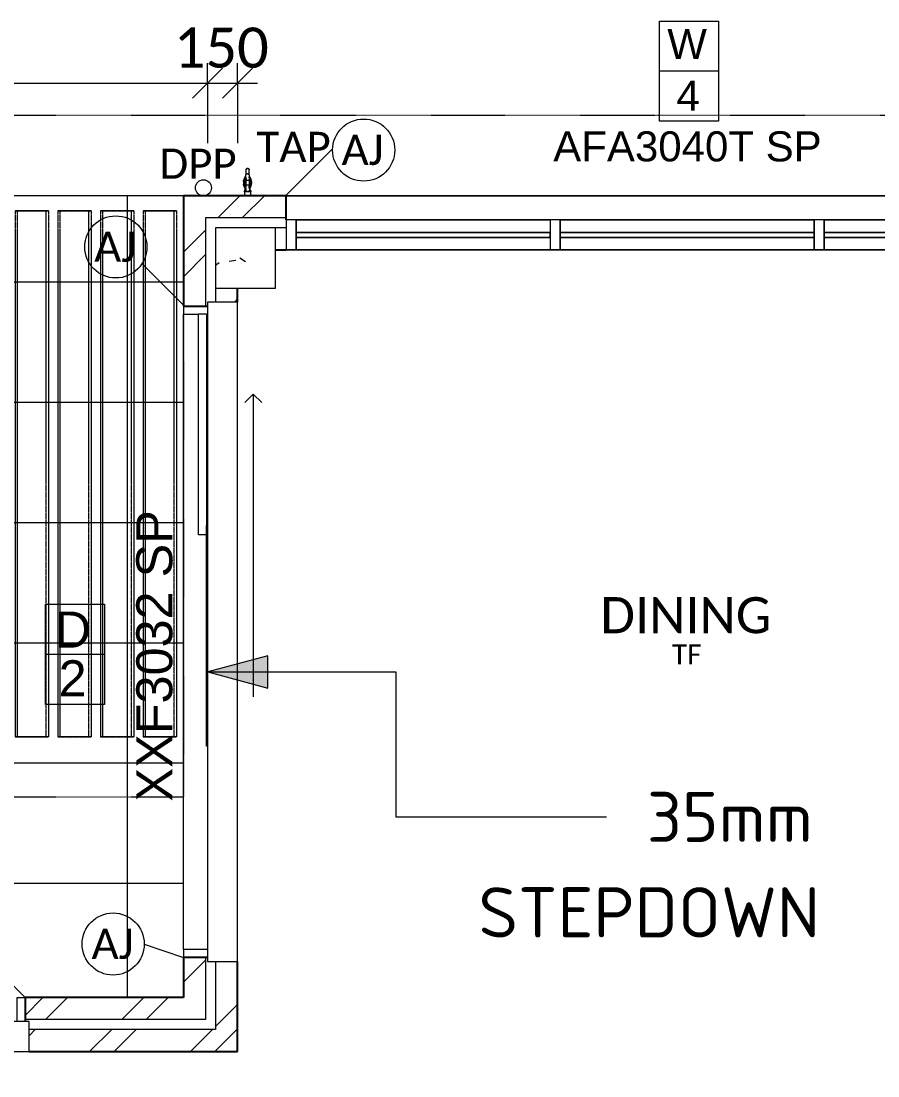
# Model space of a CAD drawing. Header units: millimetres. Extents: x 21880 to 46126, y 2095 to 35083.
# Drawn here: x 33745 to 38020, y 23908 to 29171 of the extents above; entities that cross this region are included whole.
import ezdxf

# ---------------------------------------------------------------- set-up
doc = ezdxf.new("R2010")
doc.units = ezdxf.units.MM
doc.linetypes.add('Dash 1_16_', pattern=[3.175, 1.5875, -1.5875])
doc.linetypes.add('Dash 2_5mm', pattern=[5, 2.5, -2.5])
for name, color, linetype, lineweight in [('A-ANNO-DIMS', 211, 'Continuous', 9), ('A-ANNO-DIMS-100', 211, 'Continuous', 9), ('A-ANNO-IDEN', 131, 'Continuous', 9), ('A-AREA-IDEN', 2, 'Continuous', 9), ('A-DETL', 90, 'Continuous', 9), ('A-DETL-GENF', 92, 'Continuous', 9), ('A-DETL-THIN', 151, 'Continuous', 9), ('A-DOOR', 31, 'Continuous', 9), ('A-DOOR-FRAM', 31, 'Continuous', 18), ('A-DOOR-IDEN', 31, 'Continuous', 9), ('A-FLOR', 192, 'Continuous', 9), ('A-FLOR-PATT', 8, 'Continuous', 9), ('A-GLAZ-IDEN', 152, 'Continuous', 9), ('A-SIGN', 13, 'Continuous', 9), ('A-WALL', 113, 'Continuous', 9), ('A-WALL-PATT', 111, 'Continuous', 25), ('G-ANNO-TEXT', 231, 'Continuous', 9), ('P-SANR-FIXT', 6, 'Continuous', 9)]:
    doc.layers.add(name, color=color, linetype=linetype, lineweight=lineweight)
doc.styles.add('Arial_1', font='arial.ttf', dxfattribs={"height": 150})
doc.styles.add('Arial_2', font='arial.ttf', dxfattribs={"height": 180})
doc.styles.add('Calibri Light', font='calibril.ttf', dxfattribs={"height": 100})
doc.styles.add('Calibri_1', font='calibri.ttf', dxfattribs={"height": 150})
doc.styles.add('Calibri_3', font='calibri.ttf', dxfattribs={"height": 180})
doc.styles.add('Calibri_5', font='calibri.ttf', dxfattribs={"height": 200})
doc.styles.add('ISOCPEUR_3', font='ISOCPEUR.ttf', dxfattribs={"height": 250})
doc.dimstyles.new('2_0mm_Calibrii_slab_plan', dxfattribs={"dimscale": 304.8, "dimtxt": 235.469685, "dimasz": 0.492126, "dimexe": 0.328084, "dimexo": 0.0625, "dimgap": 0, "dimtad": 1, "dimdec": 0, "dimzin": 0, "dimdsep": 46, "dimtxsty": 'Calibri_5', "dimblk1": 'OBLIQUE', "dimblk2": 'OBLIQUE', "dimsah": 1, "dimcen": 0.09, "dimdle": 0.328084, "dimazin": 0, "dimtfac": 1, "dimtdec": 4, "dimtix": 1, "dimtmove": 0, "dimatfit": 3, "dimfxl": 0.984252, "dimfxlon": 1, "dimtvp": 1, "dimtolj": 1, "dimtzin": 0, "dimarcsym": 2})
pattern_1 = [(45, (0, 0), (-251.4472, 251.4472), []), (45, (0, 381), (-251.4472, 251.4472), [])]

# ---------------------------------------------------------------- blocks, each defined once
blk = doc.blocks.new('Stacker Door - 3 Panel - FXX3047 SP-2545092-1_ LOWER GROUND FLOOR')
at = {"layer": 'A-DOOR', "lineweight": 18}
for p, q in [((-2592.6, 135), (-2552.6, 135)), ((-2552.6, 135), (-2552.6, 60)), ((2067.4, 15), (2067.4, 135)), ((2067.4, 135), (2107.4, 135)), ((-2552.6, 20), (-2552.6, 15))]:
    blk.add_line(p, q, dxfattribs=at)
at = {"layer": 'A-DOOR'}
for q in [(-2111.2, -171.2), (324.7, -213.6), (-2111.2, -256.1)]:
    blk.add_line((-2153.6, -213.6), q, dxfattribs=at)
at = {"layer": 'A-DOOR-FRAM', "lineweight": 9}
for p, q in [((-2552.6, 60), (-967.6, 60)), ((-2552.6, 60), (-2552.6, 20)), ((-967.6, 60), (-967.6, 20)), ((-967.6, 20), (-2552.6, 20)), ((-1015.1, 20), (569.9, 20)), ((-1015.1, 20), (-1015.1, 15)), ((569.9, 20), (569.9, 15))]:
    blk.add_line(p, q, dxfattribs=at)
blk = doc.blocks.new('Stacker Door - 3 Panel - XXF3032 SP-2545091-1_ LOWER GROUND FLOOR')
at = {"layer": 'A-DOOR'}
for q in [(-1144.5, 256.1), (324.7, 213.6), (-1144.5, 171.2)]:
    blk.add_line((-1187, 213.6), q, dxfattribs=at)
at = {"layer": 'A-DOOR', "lineweight": 18}
for p, q in [((-1585.9, -20), (-1585.9, -15)), ((1584.1, -15), (1584.1, -135)), ((-1585.9, -135), (-1585.9, -60)), ((-1625.9, -135), (-1585.9, -135)), ((1584.1, -135), (1624.1, -135))]:
    blk.add_line(p, q, dxfattribs=at)
at = {"layer": 'A-DOOR-FRAM', "lineweight": 9}
for p, q in [((-1585.9, -20), (-484.2, -20)), ((-1585.9, -20), (-1585.9, -60)), ((-531.7, -15), (-531.7, -20)), ((569.9, -20), (-531.7, -20)), ((-484.2, -20), (-484.2, -60)), ((569.9, -15), (569.9, -20)), ((-484.2, -60), (-1585.9, -60))]:
    blk.add_line(p, q, dxfattribs=at)
blk = doc.blocks.new('Downpipe - 450 Eave-1917949-1_ LOWER GROUND FLOOR')
at = {"layer": 'A-SIGN'}
blk.add_circle((0, 40), 40, dxfattribs=at)
blk = doc.blocks.new('Tap - Tap-V3-1_ LOWER GROUND FLOOR')
at = {"layer": 'P-SANR-FIXT'}
for p, q in [((-9, 77.9), (-9, 52.5)), ((-9, 77.9), (0, 77.9)), ((0, 77.9), (9, 77.9)), ((9, 52.5), (9, 77.9)), ((-16.5, 25.4), (-8.3, 25.4)), ((-16.5, 25.4), (-16.5, 19.1)), ((-6.8, 19.1), (-16.5, 19.1)), ((-12, 35.2), (-15.5, 25.4)), ((-15.5, 19.1), (-15.5, 0)), ((-11.6, 35.2), (-12, 35.2)), ((0, 52.5), (-9, 52.5)), ((-6.8, 19.1), (-6.8, 23.3)), ((6.8, 19.1), (-6.8, 19.1)), ((9, 52.5), (0, 52.5)), ((6.8, 25.4), (16.5, 25.4)), ((6.8, 25.4), (6.8, 19.1)), ((16.5, 19.1), (6.8, 19.1)), ((12, 35.2), (11.6, 35.2)), ((15.5, 25.4), (12, 35.2)), ((15.5, 0), (15.5, 19.1)), ((16.5, 25.4), (16.5, 19.1))]:
    blk.add_line(p, q, dxfattribs=at)
at = {"layer": 'P-SANR-FIXT', "flags": 128}
for points in [[(-8, 92.2), (-9, 98.9), (-9.1, 102.5), (-8.6, 104.5), (-7.9, 106), (-6.8, 107.1), (-5.4, 108), (-2.1, 109.2), (0, 109.6)], [(-8, 129.1), (-8, 129.4), (-8, 129.7), (-7.9, 130), (-7.9, 130.4), (-7.8, 130.7), (-7.8, 131), (-7.7, 131.3), (-7.6, 131.6), (-7.5, 131.9), (-7.4, 132.2), (-7.2, 132.5), (-7.1, 132.8), (-6.9, 133.1), (-6.8, 133.3), (-6.6, 133.6), (-6.4, 133.9), (-6.2, 134.1), (-6, 134.4), (-5.8, 134.6), (-5.6, 134.8), (-5.3, 135), (-5.1, 135.2), (-4.8, 135.4), (-4.6, 135.6), (-4.3, 135.8), (-4, 136), (-3.8, 136.1), (-3.5, 136.3), (-3.2, 136.4), (-2.9, 136.5), (-2.6, 136.6), (-2.3, 136.7), (-2, 136.8), (-1.7, 136.9), (-1.4, 137), (-1, 137), (-0.7, 137), (-0.4, 137.1), (-0.1, 137.1), (0, 137.1)], [(-8, 129.1), (-8, 129), (-8, 129), (-8, 128.8), (-8, 128.6), (-8, 128.3), (-8, 128), (-8, 127.6), (-8, 127.2), (-8, 126.7), (-8, 126.2), (-8, 125.6), (-8, 124.9), (-8, 124.2), (-8, 123.5), (-8, 122.6), (-8, 121.8), (-8, 120.9), (-8, 119.9), (-8, 118.9), (-8, 117.9), (-8, 116.8), (-8, 115.7), (-8, 114.6), (-8, 113.4), (-8, 112.1), (-8, 110.9), (-8, 109.6), (-8, 108.3), (-8, 107), (-8, 105.6), (-8, 104.2)], [(-8, 129), (-8, 129.1), (-8, 129.1)], [(0, 137.1), (0.3, 137.1), (0.6, 137.1), (1, 137), (1.3, 137), (1.6, 136.9), (1.9, 136.8), (2.2, 136.8), (2.5, 136.7), (2.8, 136.6), (3.1, 136.4), (3.4, 136.3), (3.7, 136.2), (4, 136), (4.2, 135.9), (4.5, 135.7), (4.8, 135.5), (5, 135.3), (5.3, 135.1), (5.5, 134.9), (5.7, 134.7), (6, 134.4), (6.2, 134.2), (6.4, 133.9), (6.6, 133.7), (6.7, 133.4), (6.9, 133.1), (7.1, 132.8), (7.2, 132.6), (7.3, 132.3), (7.5, 132), (7.6, 131.7), (7.7, 131.4), (7.7, 131.1), (7.8, 130.8), (7.9, 130.4), (7.9, 130.1), (8, 129.8), (8, 129.5), (8, 129.2), (8, 129.1)], [(8, 92.2), (9, 98.9), (9.1, 102.5), (8.6, 104.5), (7.9, 106), (6.8, 107.1), (5.4, 108), (2.1, 109.2), (0, 109.6)], [(8, 129.1), (8, 129), (8, 129)], [(8, 105.7), (8, 107), (8, 108.4), (8, 109.7), (8, 111), (8, 112.2), (8, 113.4), (8, 114.6), (8, 115.8), (8, 116.9), (8, 118), (8, 119), (8, 120), (8, 120.9), (8, 121.8), (8, 122.7), (8, 123.5), (8, 124.2), (8, 125), (8, 125.6), (8, 126.2), (8, 126.7), (8, 127.2), (8, 127.7), (8, 128), (8, 128.4), (8, 128.6), (8, 128.8), (8, 129), (8, 129.1), (8, 129.1)], [(-19.9, 71.6), (-19.7, 74.3), (-17.3, 83.3), (-13.4, 92.1), (-9.6, 98.6)], [(-12, 35.2), (-16.9, 45.7), (-19.6, 55.7), (-19.8, 58.7)], [(-8, 92.2), (-7.4, 83), (-7.8, 80.9), (-9, 77.9)], [(8, 92.2), (7.4, 83), (7.8, 80.9), (9, 77.9)], [(19.9, 71.6), (19.7, 74.3), (17.3, 83.3), (13.4, 92.1), (9.6, 98.6)], [(12, 35.2), (16.9, 45.7), (19.6, 55.7), (19.8, 58.7)], [(-12, 35.2), (-11.6, 35.2), (-10.4, 35.2), (-8.5, 35.2)], [(-8, 38.2), (-9, 31.5), (-9.1, 27.8), (-8.6, 25.8), (-7.9, 24.4), (-6.8, 23.3), (-5.4, 22.4), (-2.1, 21.2), (0, 20.8)], [(-8, 38.2), (-7.4, 47.4), (-7.8, 49.5), (-9, 52.5)], [(8, 38.2), (9, 31.5), (9.1, 27.8), (8.6, 25.8), (7.9, 24.4), (6.8, 23.3), (5.4, 22.4), (2.1, 21.2), (0, 20.8)], [(8, 38.2), (7.4, 47.4), (7.8, 49.5), (9, 52.5)], [(8.5, 35.2), (10.4, 35.2), (11.6, 35.2), (12, 35.2)]]:
    blk.add_lwpolyline(points, dxfattribs=at)
at = {"layer": 'P-SANR-FIXT'}
for radius, start, end in [(21, 110.1728, 180), (21, 180, 249.8272), (21, 151.5012, 165.7506), (21, 194.1963, 208.3927), (20, 111.8795, 180), (20, 180, 248.1205), (21, 137.2518, 144.9089), (21, 215.0269, 222.589), (15.5, 120, 180), (15.5, 180, 240), (21, 123.0024, 129.8676), (21, 0, 69.8272), (21, 290.1728, 360), (20, 0, 68.1205), (20, 291.8795, 360), (15.5, 0, 60), (15.5, 300, 360), (21, 34.1985, 56.9976), (21, 303.2147, 325.9288), (21, 17.5765, 27.4867), (21, 332.51, 337.2859), (21, 337.7965, 342.4518), (21, 0, 11.3995), (21, 348.6429, 0), (21, 230.0409, 236.7853)]:
    blk.add_arc((0, 65.2), radius, start, end, dxfattribs=at)
for start_param, end_param in [(1.570796, 3.141593), (6.021386, 7.853982)]:
    blk.add_ellipse((0, 129), major_axis=(8, 0), ratio=0.998082, start_param=start_param, end_param=end_param, dxfattribs=at)
for points in [[(-9.8, 83.7), (-9.2, 84), (-8.6, 84.3), (-8, 84.6)], [(8, 84.6), (8.6, 84.3), (9.2, 84), (9.8, 83.7)], [(-8.1, 45.8), (-8.7, 46), (-9.3, 46.3), (-9.8, 46.6)], [(9.8, 46.6), (9.3, 46.3), (8.7, 46), (8.1, 45.8)]]:
    blk.add_open_spline(points, degree=3, dxfattribs=at)
blk = doc.blocks.new('Columns 1 - Columns 1-1600420-1_ LOWER GROUND FLOOR')
at = {"layer": 'A-DETL', "linetype": 'Dash 1_16_'}
for p, q in [((28191.1, 28224.5), (28180.4, 28224.5)), ((28180.4, 28224.5), (28336, 28224.5)), ((28180.4, 28224.5), (28180.4, 25599.5)), ((28346.6, 28224.5), (28191.1, 28224.5)), ((28191.1, 28224.5), (28191.1, 25599.5)), ((28336, 28224.5), (28346.6, 28224.5)), ((28336, 25599.5), (28336, 28224.5)), ((28346.6, 28224.5), (28346.6, 25599.5)), ((28403.9, 28224.5), (28393.3, 28224.5)), ((28393.3, 28224.5), (28548.9, 28224.5)), ((28393.3, 28224.5), (28393.3, 25599.5)), ((28559.5, 28224.5), (28403.9, 28224.5)), ((28403.9, 28224.5), (28403.9, 25599.5)), ((28548.9, 28224.5), (28559.5, 28224.5)), ((28548.9, 25599.5), (28548.9, 28224.5)), ((28559.5, 28224.5), (28559.5, 25599.5)), ((28616.8, 28224.5), (28606.2, 28224.5)), ((28606.2, 28224.5), (28761.8, 28224.5)), ((28606.2, 28224.5), (28606.2, 25599.5)), ((28772.4, 28224.5), (28616.8, 28224.5)), ((28616.8, 28224.5), (28616.8, 25599.5)), ((28761.8, 28224.5), (28772.4, 28224.5)), ((28761.8, 25599.5), (28761.8, 28224.5)), ((28772.4, 28224.5), (28772.4, 25599.5)), ((28829.7, 28224.5), (28819.1, 28224.5)), ((28819.1, 28224.5), (28974.7, 28224.5)), ((28819.1, 28224.5), (28819.1, 25599.5)), ((28985.3, 28224.5), (28829.7, 28224.5)), ((28829.7, 28224.5), (28829.7, 25599.5)), ((28974.7, 28224.5), (28985.3, 28224.5)), ((28974.7, 25599.5), (28974.7, 28224.5)), ((28985.3, 28224.5), (28985.3, 25599.5)), ((29042.6, 28224.5), (29032, 28224.5)), ((29032, 28224.5), (29187.6, 28224.5)), ((29032, 28224.5), (29032, 25599.5)), ((29198.2, 28224.5), (29042.6, 28224.5)), ((29042.6, 28224.5), (29042.6, 25599.5)), ((29187.6, 28224.5), (29198.2, 28224.5)), ((29187.6, 25599.5), (29187.6, 28224.5)), ((29198.2, 28224.5), (29198.2, 25599.5)), ((29255.5, 28224.5), (29244.9, 28224.5)), ((29244.9, 28224.5), (29400.5, 28224.5)), ((29244.9, 28224.5), (29244.9, 25599.5)), ((29411.1, 28224.5), (29255.5, 28224.5)), ((29255.5, 28224.5), (29255.5, 25599.5)), ((29400.5, 28224.5), (29411.1, 28224.5)), ((29400.5, 25599.5), (29400.5, 28224.5)), ((29411.1, 28224.5), (29411.1, 25599.5)), ((29468.4, 28224.5), (29457.8, 28224.5)), ((29457.8, 28224.5), (29613.4, 28224.5)), ((29457.8, 28224.5), (29457.8, 25599.5)), ((29624, 28224.5), (29468.4, 28224.5)), ((29468.4, 28224.5), (29468.4, 25599.5)), ((29613.4, 28224.5), (29624, 28224.5)), ((29613.4, 25599.5), (29613.4, 28224.5)), ((29624, 28224.5), (29624, 25599.5)), ((29681.3, 28224.5), (29670.7, 28224.5)), ((29670.7, 28224.5), (29826.2, 28224.5)), ((29670.7, 28224.5), (29670.7, 25599.5)), ((29836.9, 28224.5), (29681.3, 28224.5)), ((29681.3, 28224.5), (29681.3, 25599.5)), ((29826.2, 28224.5), (29836.9, 28224.5)), ((29826.2, 25599.5), (29826.2, 28224.5)), ((29836.9, 28224.5), (29836.9, 25599.5)), ((29894.2, 28224.5), (29883.6, 28224.5)), ((29883.6, 28224.5), (30039.1, 28224.5)), ((29883.6, 28224.5), (29883.6, 25599.5)), ((30049.7, 28224.5), (29894.2, 28224.5)), ((29894.2, 28224.5), (29894.2, 25599.5)), ((30039.1, 28224.5), (30049.7, 28224.5)), ((30039.1, 25599.5), (30039.1, 28224.5)), ((30049.7, 28224.5), (30049.7, 25599.5)), ((30107.1, 28224.5), (30096.5, 28224.5)), ((30096.5, 28224.5), (30252, 28224.5)), ((30096.5, 28224.5), (30096.5, 25599.5)), ((30262.6, 28224.5), (30107.1, 28224.5)), ((30107.1, 28224.5), (30107.1, 25599.5)), ((30252, 28224.5), (30262.6, 28224.5)), ((30252, 25599.5), (30252, 28224.5)), ((30262.6, 28224.5), (30262.6, 25599.5)), ((30320, 28224.5), (30309.4, 28224.5)), ((30309.4, 28224.5), (30464.9, 28224.5)), ((30309.4, 28224.5), (30309.4, 25599.5)), ((30475.5, 28224.5), (30320, 28224.5)), ((30320, 28224.5), (30320, 25599.5)), ((30464.9, 28224.5), (30475.5, 28224.5)), ((30464.9, 25599.5), (30464.9, 28224.5)), ((30475.5, 28224.5), (30475.5, 25599.5)), ((30532.8, 28224.5), (30522.2, 28224.5)), ((30522.2, 28224.5), (30677.8, 28224.5)), ((30522.2, 28224.5), (30522.2, 25599.5)), ((30688.4, 28224.5), (30532.8, 28224.5)), ((30532.8, 28224.5), (30532.8, 25599.5)), ((30677.8, 28224.5), (30688.4, 28224.5)), ((30677.8, 25599.5), (30677.8, 28224.5)), ((30688.4, 28224.5), (30688.4, 25599.5)), ((30745.7, 28224.5), (30735.1, 28224.5)), ((30735.1, 28224.5), (30890.7, 28224.5)), ((30735.1, 28224.5), (30735.1, 25599.5)), ((30901.3, 28224.5), (30745.7, 28224.5)), ((30745.7, 28224.5), (30745.7, 25599.5)), ((30890.7, 28224.5), (30901.3, 28224.5)), ((30890.7, 25599.5), (30890.7, 28224.5)), ((30901.3, 28224.5), (30901.3, 25599.5)), ((30958.6, 28224.5), (30948, 28224.5)), ((30948, 28224.5), (31103.6, 28224.5)), ((30948, 28224.5), (30948, 25599.5)), ((31114.2, 28224.5), (30958.6, 28224.5)), ((30958.6, 28224.5), (30958.6, 25599.5)), ((31103.6, 28224.5), (31114.2, 28224.5)), ((31103.6, 25599.5), (31103.6, 28224.5)), ((31114.2, 28224.5), (31114.2, 25599.5)), ((31171.5, 28224.5), (31160.9, 28224.5)), ((31160.9, 28224.5), (31316.5, 28224.5)), ((31160.9, 28224.5), (31160.9, 25599.5)), ((31327.1, 28224.5), (31171.5, 28224.5)), ((31171.5, 28224.5), (31171.5, 25599.5)), ((31316.5, 28224.5), (31327.1, 28224.5)), ((31316.5, 25599.5), (31316.5, 28224.5)), ((31327.1, 28224.5), (31327.1, 25599.5)), ((31384.4, 28224.5), (31373.8, 28224.5)), ((31373.8, 28224.5), (31529.4, 28224.5)), ((31373.8, 28224.5), (31373.8, 25599.5)), ((31540, 28224.5), (31384.4, 28224.5)), ((31384.4, 28224.5), (31384.4, 25599.5)), ((31529.4, 28224.5), (31540, 28224.5)), ((31529.4, 25599.5), (31529.4, 28224.5)), ((31540, 28224.5), (31540, 25599.5)), ((31597.3, 28224.5), (31586.7, 28224.5)), ((31586.7, 28224.5), (31742.3, 28224.5)), ((31586.7, 28224.5), (31586.7, 25599.5)), ((31752.9, 28224.5), (31597.3, 28224.5)), ((31597.3, 28224.5), (31597.3, 25599.5)), ((31742.3, 28224.5), (31752.9, 28224.5)), ((31742.3, 25599.5), (31742.3, 28224.5)), ((31752.9, 28224.5), (31752.9, 25599.5)), ((31810.2, 28224.5), (31799.6, 28224.5)), ((31799.6, 28224.5), (31955.2, 28224.5)), ((31799.6, 28224.5), (31799.6, 25599.5)), ((31965.8, 28224.5), (31810.2, 28224.5)), ((31810.2, 28224.5), (31810.2, 25599.5)), ((31955.2, 28224.5), (31965.8, 28224.5)), ((31955.2, 25599.5), (31955.2, 28224.5)), ((31965.8, 28224.5), (31965.8, 25599.5)), ((32023.1, 28224.5), (32012.5, 28224.5)), ((32012.5, 28224.5), (32168, 28224.5)), ((32012.5, 28224.5), (32012.5, 25599.5)), ((32178.6, 28224.5), (32023.1, 28224.5)), ((32023.1, 28224.5), (32023.1, 25599.5)), ((32168, 28224.5), (32178.6, 28224.5)), ((32168, 25599.5), (32168, 28224.5)), ((32178.6, 28224.5), (32178.6, 25599.5)), ((32236, 28224.5), (32225.4, 28224.5)), ((32225.4, 28224.5), (32380.9, 28224.5)), ((32225.4, 28224.5), (32225.4, 25599.5)), ((32391.5, 28224.5), (32236, 28224.5)), ((32236, 28224.5), (32236, 25599.5)), ((32380.9, 28224.5), (32391.5, 28224.5)), ((32380.9, 25599.5), (32380.9, 28224.5)), ((32391.5, 28224.5), (32391.5, 25599.5)), ((32448.9, 28224.5), (32438.3, 28224.5)), ((32438.3, 28224.5), (32593.8, 28224.5)), ((32438.3, 28224.5), (32438.3, 25599.5)), ((32604.4, 28224.5), (32448.9, 28224.5)), ((32448.9, 28224.5), (32448.9, 25599.5)), ((32593.8, 28224.5), (32604.4, 28224.5)), ((32593.8, 25599.5), (32593.8, 28224.5)), ((32604.4, 28224.5), (32604.4, 25599.5)), ((32661.8, 28224.5), (32651.1, 28224.5)), ((32651.1, 28224.5), (32806.7, 28224.5)), ((32651.1, 28224.5), (32651.1, 25599.5)), ((32817.3, 28224.5), (32661.8, 28224.5)), ((32661.8, 28224.5), (32661.8, 25599.5)), ((32806.7, 28224.5), (32817.3, 28224.5)), ((32806.7, 25599.5), (32806.7, 28224.5)), ((32817.3, 28224.5), (32817.3, 25599.5)), ((32874.6, 28224.5), (32864, 28224.5)), ((32864, 28224.5), (33019.6, 28224.5)), ((32864, 28224.5), (32864, 25599.5)), ((33030.2, 28224.5), (32874.6, 28224.5)), ((32874.6, 28224.5), (32874.6, 25599.5)), ((33019.6, 28224.5), (33030.2, 28224.5)), ((33019.6, 25599.5), (33019.6, 28224.5)), ((33030.2, 28224.5), (33030.2, 25599.5)), ((33087.5, 28224.5), (33076.9, 28224.5)), ((33076.9, 28224.5), (33232.5, 28224.5)), ((33076.9, 28224.5), (33076.9, 25599.5)), ((33243.1, 28224.5), (33087.5, 28224.5)), ((33087.5, 28224.5), (33087.5, 25599.5)), ((33232.5, 28224.5), (33243.1, 28224.5)), ((33232.5, 25599.5), (33232.5, 28224.5)), ((33243.1, 28224.5), (33243.1, 25599.5)), ((33300.4, 28224.5), (33289.8, 28224.5)), ((33289.8, 28224.5), (33445.4, 28224.5)), ((33289.8, 28224.5), (33289.8, 25599.5)), ((33456, 28224.5), (33300.4, 28224.5)), ((33300.4, 28224.5), (33300.4, 25599.5)), ((33445.4, 28224.5), (33456, 28224.5)), ((33445.4, 25599.5), (33445.4, 28224.5)), ((33456, 28224.5), (33456, 25599.5)), ((33513.3, 28224.5), (33502.7, 28224.5)), ((33502.7, 28224.5), (33658.3, 28224.5)), ((33502.7, 28224.5), (33502.7, 25599.5)), ((33668.9, 28224.5), (33513.3, 28224.5)), ((33513.3, 28224.5), (33513.3, 25599.5)), ((33658.3, 28224.5), (33668.9, 28224.5)), ((33658.3, 25599.5), (33658.3, 28224.5)), ((33668.9, 28224.5), (33668.9, 25599.5)), ((33726.2, 28224.5), (33715.6, 28224.5)), ((33715.6, 28224.5), (33871.2, 28224.5)), ((33715.6, 28224.5), (33715.6, 25599.5)), ((33881.8, 28224.5), (33726.2, 28224.5)), ((33726.2, 28224.5), (33726.2, 25599.5)), ((33871.2, 28224.5), (33881.8, 28224.5)), ((33871.2, 25599.5), (33871.2, 28224.5)), ((33881.8, 28224.5), (33881.8, 25599.5)), ((33939.1, 28224.5), (33928.5, 28224.5)), ((33928.5, 28224.5), (34084.1, 28224.5)), ((33928.5, 28224.5), (33928.5, 25599.5)), ((34094.7, 28224.5), (33939.1, 28224.5)), ((33939.1, 28224.5), (33939.1, 25599.5)), ((34084.1, 28224.5), (34094.7, 28224.5)), ((34084.1, 25599.5), (34084.1, 28224.5)), ((34094.7, 28224.5), (34094.7, 25599.5)), ((34152, 28224.5), (34141.4, 28224.5)), ((34141.4, 28224.5), (34296.9, 28224.5)), ((34141.4, 28224.5), (34141.4, 25599.5)), ((34307.6, 28224.5), (34152, 28224.5)), ((34152, 28224.5), (34152, 25599.5)), ((34296.9, 28224.5), (34307.6, 28224.5)), ((34296.9, 25599.5), (34296.9, 28224.5)), ((34307.6, 28224.5), (34307.6, 25599.5)), ((34364.9, 28224.5), (34354.3, 28224.5)), ((34354.3, 28224.5), (34509.8, 28224.5)), ((34354.3, 28224.5), (34354.3, 25599.5)), ((34520.4, 28224.5), (34364.9, 28224.5)), ((34364.9, 28224.5), (34364.9, 25599.5)), ((34509.8, 28224.5), (34520.4, 28224.5)), ((34509.8, 25599.5), (34509.8, 28224.5)), ((34520.4, 28224.5), (34520.4, 25599.5)), ((28336, 25599.5), (28180.4, 25599.5)), ((28180.4, 25599.5), (28191.1, 25599.5)), ((28191.1, 25599.5), (28346.6, 25599.5)), ((28346.6, 25599.5), (28336, 25599.5)), ((28548.9, 25599.5), (28393.3, 25599.5)), ((28393.3, 25599.5), (28403.9, 25599.5)), ((28403.9, 25599.5), (28559.5, 25599.5)), ((28559.5, 25599.5), (28548.9, 25599.5)), ((28761.8, 25599.5), (28606.2, 25599.5)), ((28606.2, 25599.5), (28616.8, 25599.5)), ((28616.8, 25599.5), (28772.4, 25599.5)), ((28772.4, 25599.5), (28761.8, 25599.5)), ((28974.7, 25599.5), (28819.1, 25599.5)), ((28819.1, 25599.5), (28829.7, 25599.5)), ((28829.7, 25599.5), (28985.3, 25599.5)), ((28985.3, 25599.5), (28974.7, 25599.5)), ((29187.6, 25599.5), (29032, 25599.5)), ((29032, 25599.5), (29042.6, 25599.5)), ((29042.6, 25599.5), (29198.2, 25599.5)), ((29198.2, 25599.5), (29187.6, 25599.5)), ((29400.5, 25599.5), (29244.9, 25599.5)), ((29244.9, 25599.5), (29255.5, 25599.5)), ((29255.5, 25599.5), (29411.1, 25599.5)), ((29411.1, 25599.5), (29400.5, 25599.5)), ((29613.4, 25599.5), (29457.8, 25599.5)), ((29457.8, 25599.5), (29468.4, 25599.5)), ((29468.4, 25599.5), (29624, 25599.5)), ((29624, 25599.5), (29613.4, 25599.5)), ((29826.2, 25599.5), (29670.7, 25599.5)), ((29670.7, 25599.5), (29681.3, 25599.5)), ((29681.3, 25599.5), (29836.9, 25599.5)), ((29836.9, 25599.5), (29826.2, 25599.5)), ((30039.1, 25599.5), (29883.6, 25599.5)), ((29883.6, 25599.5), (29894.2, 25599.5)), ((29894.2, 25599.5), (30049.7, 25599.5)), ((30049.7, 25599.5), (30039.1, 25599.5)), ((30252, 25599.5), (30096.5, 25599.5)), ((30096.5, 25599.5), (30107.1, 25599.5)), ((30107.1, 25599.5), (30262.6, 25599.5)), ((30262.6, 25599.5), (30252, 25599.5)), ((30464.9, 25599.5), (30309.4, 25599.5)), ((30309.4, 25599.5), (30320, 25599.5)), ((30320, 25599.5), (30475.5, 25599.5)), ((30475.5, 25599.5), (30464.9, 25599.5)), ((30677.8, 25599.5), (30522.2, 25599.5)), ((30522.2, 25599.5), (30532.8, 25599.5)), ((30532.8, 25599.5), (30688.4, 25599.5)), ((30688.4, 25599.5), (30677.8, 25599.5)), ((30890.7, 25599.5), (30735.1, 25599.5)), ((30735.1, 25599.5), (30745.7, 25599.5)), ((30745.7, 25599.5), (30901.3, 25599.5)), ((30901.3, 25599.5), (30890.7, 25599.5)), ((31103.6, 25599.5), (30948, 25599.5)), ((30948, 25599.5), (30958.6, 25599.5)), ((30958.6, 25599.5), (31114.2, 25599.5)), ((31114.2, 25599.5), (31103.6, 25599.5)), ((31316.5, 25599.5), (31160.9, 25599.5)), ((31160.9, 25599.5), (31171.5, 25599.5)), ((31171.5, 25599.5), (31327.1, 25599.5)), ((31327.1, 25599.5), (31316.5, 25599.5)), ((31529.4, 25599.5), (31373.8, 25599.5)), ((31373.8, 25599.5), (31384.4, 25599.5)), ((31384.4, 25599.5), (31540, 25599.5)), ((31540, 25599.5), (31529.4, 25599.5)), ((31742.3, 25599.5), (31586.7, 25599.5)), ((31586.7, 25599.5), (31597.3, 25599.5)), ((31597.3, 25599.5), (31752.9, 25599.5)), ((31752.9, 25599.5), (31742.3, 25599.5)), ((31955.2, 25599.5), (31799.6, 25599.5)), ((31799.6, 25599.5), (31810.2, 25599.5)), ((31810.2, 25599.5), (31965.8, 25599.5)), ((31965.8, 25599.5), (31955.2, 25599.5)), ((32168, 25599.5), (32012.5, 25599.5)), ((32012.5, 25599.5), (32023.1, 25599.5)), ((32023.1, 25599.5), (32178.6, 25599.5)), ((32178.6, 25599.5), (32168, 25599.5)), ((32380.9, 25599.5), (32225.4, 25599.5)), ((32225.4, 25599.5), (32236, 25599.5)), ((32236, 25599.5), (32391.5, 25599.5)), ((32391.5, 25599.5), (32380.9, 25599.5)), ((32593.8, 25599.5), (32438.3, 25599.5)), ((32438.3, 25599.5), (32448.9, 25599.5)), ((32448.9, 25599.5), (32604.4, 25599.5)), ((32604.4, 25599.5), (32593.8, 25599.5)), ((32806.7, 25599.5), (32651.1, 25599.5)), ((32651.1, 25599.5), (32661.8, 25599.5)), ((32661.8, 25599.5), (32817.3, 25599.5)), ((32817.3, 25599.5), (32806.7, 25599.5)), ((33019.6, 25599.5), (32864, 25599.5)), ((32864, 25599.5), (32874.6, 25599.5)), ((32874.6, 25599.5), (33030.2, 25599.5)), ((33030.2, 25599.5), (33019.6, 25599.5)), ((33232.5, 25599.5), (33076.9, 25599.5)), ((33076.9, 25599.5), (33087.5, 25599.5)), ((33087.5, 25599.5), (33243.1, 25599.5)), ((33243.1, 25599.5), (33232.5, 25599.5)), ((33445.4, 25599.5), (33289.8, 25599.5)), ((33289.8, 25599.5), (33300.4, 25599.5)), ((33300.4, 25599.5), (33456, 25599.5)), ((33456, 25599.5), (33445.4, 25599.5)), ((33658.3, 25599.5), (33502.7, 25599.5)), ((33502.7, 25599.5), (33513.3, 25599.5)), ((33513.3, 25599.5), (33668.9, 25599.5)), ((33668.9, 25599.5), (33658.3, 25599.5)), ((33871.2, 25599.5), (33715.6, 25599.5)), ((33715.6, 25599.5), (33726.2, 25599.5)), ((33726.2, 25599.5), (33881.8, 25599.5)), ((33881.8, 25599.5), (33871.2, 25599.5)), ((34084.1, 25599.5), (33928.5, 25599.5)), ((33928.5, 25599.5), (33939.1, 25599.5)), ((33939.1, 25599.5), (34094.7, 25599.5)), ((34094.7, 25599.5), (34084.1, 25599.5)), ((34296.9, 25599.5), (34141.4, 25599.5)), ((34141.4, 25599.5), (34152, 25599.5)), ((34152, 25599.5), (34307.6, 25599.5)), ((34307.6, 25599.5), (34296.9, 25599.5)), ((34509.8, 25599.5), (34354.3, 25599.5)), ((34354.3, 25599.5), (34364.9, 25599.5)), ((34364.9, 25599.5), (34520.4, 25599.5)), ((34520.4, 25599.5), (34509.8, 25599.5))]:
    blk.add_line(p, q, dxfattribs=at)
blk = doc.blocks.new('custom - equal Panel M_6 PANEL HORIZONTAL_ - AFA3042T SP-2001726-1_ LOWER GROUND FLOOR')
at = {"layer": 'A-DETL-THIN'}
for p, q in [((-1880, 135), (-1880, -135)), ((-1880, 135), (-1880, -135)), ((-1880, 135), (2120, 135)), ((2120, 135), (-1880, 135)), ((2120, 135), (2120, -135)), ((2120, 135), (2120, -135)), ((-1830, 15), (-1880, 15)), ((-1880, 15), (-1880, -135)), ((2120, 15), (-1880, 15)), ((-1880, 15), (-1880, -135)), ((-1830, -135), (-1830, 15)), ((-1830, 15), (-563.5, 15)), ((-1830, 15), (-563.5, 15)), ((-563.5, 15), (-1830, 15)), ((-1830, -135), (-1830, 15)), ((-1830, 15), (-1830, -135)), ((-1830, 15), (-1830, -135)), ((-513.5, 15), (-563.5, 15)), ((-563.5, 15), (-563.5, -135)), ((-563.5, 15), (-563.5, -135)), ((-563.5, 15), (-563.5, -135)), ((-563.5, 15), (-563.5, -135)), ((-513.5, -135), (-513.5, 15)), ((-513.5, 15), (753.5, 15)), ((753.5, 15), (-513.5, 15)), ((-513.5, 15), (753.5, 15)), ((-513.5, 15), (-513.5, -135)), ((-513.5, 15), (-513.5, -135)), ((-513.5, 15), (-513.5, -135)), ((803.5, 15), (753.5, 15)), ((753.5, 15), (753.5, -135)), ((753.5, -135), (753.5, 15)), ((753.5, 15), (753.5, -135)), ((753.5, -135), (753.5, 15)), ((803.5, -135), (803.5, 15)), ((803.5, 15), (2070, 15)), ((803.5, 15), (2070, 15)), ((2070, 15), (803.5, 15)), ((803.5, 15), (803.5, -135)), ((803.5, 15), (803.5, -135)), ((803.5, -135), (803.5, 15)), ((2120, 15), (2070, 15)), ((2070, 15), (2070, -135)), ((2070, 15), (2070, -135)), ((2070, 15), (2070, -135)), ((2070, 15), (2070, -135)), ((2120, -135), (2120, 15)), ((2120, -135), (2120, 15)), ((-563.5, -47.5), (-1830, -47.5)), ((-1830, -47.5), (-1830, -72.5)), ((-563.5, -47.5), (-1830, -47.5)), ((-563.5, -47.5), (-1830, -47.5)), ((-1830, -47.5), (-563.5, -47.5)), ((-1830, -47.5), (-1830, -72.5)), ((-1830, -47.5), (-1830, -72.5)), ((-1830, -47.5), (-1830, -72.5)), ((-563.5, -72.5), (-563.5, -47.5)), ((-563.5, -47.5), (-563.5, -72.5)), ((-563.5, -47.5), (-563.5, -72.5)), ((-563.5, -72.5), (-563.5, -47.5)), ((753.5, -47.5), (-513.5, -47.5)), ((-513.5, -47.5), (-513.5, -72.5)), ((753.5, -47.5), (-513.5, -47.5)), ((-513.5, -47.5), (753.5, -47.5)), ((753.5, -47.5), (-513.5, -47.5)), ((-513.5, -47.5), (-513.5, -72.5)), ((-513.5, -47.5), (-513.5, -72.5)), ((-513.5, -72.5), (-513.5, -47.5)), ((753.5, -72.5), (753.5, -47.5)), ((753.5, -72.5), (753.5, -47.5)), ((753.5, -47.5), (753.5, -72.5)), ((753.5, -47.5), (753.5, -72.5)), ((2070, -47.5), (803.5, -47.5)), ((803.5, -47.5), (803.5, -72.5)), ((2070, -47.5), (803.5, -47.5)), ((803.5, -47.5), (2070, -47.5)), ((2070, -47.5), (803.5, -47.5)), ((803.5, -72.5), (803.5, -47.5)), ((803.5, -47.5), (803.5, -72.5)), ((803.5, -72.5), (803.5, -47.5)), ((2070, -72.5), (2070, -47.5)), ((2070, -47.5), (2070, -72.5)), ((2070, -47.5), (2070, -72.5)), ((2070, -47.5), (2070, -72.5)), ((-1830, -72.5), (-563.5, -72.5)), ((-1830, -72.5), (-563.5, -72.5)), ((-563.5, -72.5), (-1830, -72.5)), ((-1830, -72.5), (-563.5, -72.5)), ((-513.5, -72.5), (753.5, -72.5)), ((-513.5, -72.5), (753.5, -72.5)), ((-513.5, -72.5), (753.5, -72.5)), ((753.5, -72.5), (-513.5, -72.5)), ((803.5, -72.5), (2070, -72.5)), ((803.5, -72.5), (2070, -72.5)), ((803.5, -72.5), (2070, -72.5)), ((2070, -72.5), (803.5, -72.5)), ((2120, -135), (-1880, -135)), ((-1880, -135), (2120, -135)), ((-1880, -135), (-1830, -135)), ((-1880, -135), (2120, -135)), ((-563.5, -135), (-1830, -135)), ((-1830, -135), (-563.5, -135)), ((-563.5, -135), (-1830, -135)), ((-563.5, -135), (-513.5, -135)), ((753.5, -135), (-513.5, -135)), ((753.5, -135), (-513.5, -135)), ((-513.5, -135), (753.5, -135)), ((753.5, -135), (803.5, -135)), ((2070, -135), (803.5, -135)), ((803.5, -135), (2070, -135)), ((2070, -135), (803.5, -135)), ((2070, -135), (2120, -135))]:
    blk.add_line(p, q, dxfattribs=at)
blk = doc.blocks.new('Window Tag_ top_BRICK_ - Window Tag_ top_BRICK_-2133912-1_ LOWER GROUND FLOOR')
at = {"layer": 'A-GLAZ-IDEN'}
for p, q in [((-1.371, 2.651), (1.576, 2.651)), ((-1.371, -2.349), (-1.371, 2.651)), ((1.576, 2.651), (1.576, -2.349)), ((1.576, 0.151), (-1.371, 0.151)), ((1.576, -2.349), (-1.371, -2.349))]:
    blk.add_line(p, q, dxfattribs=at)
blk = doc.blocks.new('Door - Tag - External Doors - Left - Door Tag_CB-2134982-1_ LOWER GROUND FLOOR')
at = {"layer": 'A-DOOR-IDEN'}
for p, q in [((-1.371, 2.651), (1.576, 2.651)), ((-1.371, -2.349), (-1.371, 2.651)), ((1.576, 2.651), (1.576, -2.349)), ((1.576, 0.151), (-1.371, 0.151)), ((1.576, -2.349), (-1.371, -2.349))]:
    blk.add_line(p, q, dxfattribs=at)
blk = doc.blocks.new('DIMBLOCK127-1_ LOWER GROUND FLOOR')
at = {"layer": 'A-ANNO-DIMS-100'}
for p, q in [((27895.4, 28861.7), (27895.4, 28961.7)), ((34675.4, 28861.7), (34675.4, 28961.7)), ((27895.4, 28861.7), (27970.4, 28936.7)), ((34675.4, 28861.7), (34750.4, 28936.7)), ((27795.4, 28861.7), (34675.4, 28861.7)), ((27895.4, 28861.7), (27820.4, 28786.7)), ((27895.4, 28861.7), (27895.4, 28561.7)), ((34675.4, 28861.7), (34600.4, 28786.7)), ((34675.4, 28861.7), (34675.4, 28561.7))]:
    blk.add_line(p, q, dxfattribs=at)
at = {"layer": 'A-ANNO-DIMS-100', "color": 0, "insert": (30961.2, 29138.9), "char_height": 200, "width": 778.208, "attachment_point": 1, "line_spacing_factor": 1.158048, "style": 'Calibri_5'}
blk.add_mtext('6780', dxfattribs=at)
blk = doc.blocks.new('_Oblique')
at = {"color": 0, "linetype": 'ByBlock', "lineweight": -2}
blk.add_line((-0.5, -0.5), (0.5, 0.5), dxfattribs=at)
blk = doc.blocks.new('DIMBLOCK128-1_ LOWER GROUND FLOOR')
at = {"layer": 'A-ANNO-DIMS-100'}
for p, q in [((34675.4, 28861.7), (34675.4, 28961.7)), ((34825.4, 28861.7), (34825.4, 28961.7)), ((34675.4, 28861.7), (34750.4, 28936.7)), ((34825.4, 28861.7), (34900.4, 28936.7)), ((34675.4, 28861.7), (34600.4, 28786.7)), ((34675.4, 28861.7), (34925.4, 28861.7)), ((34675.4, 28861.7), (34675.4, 28561.7)), ((34825.4, 28861.7), (34750.4, 28786.7)), ((34825.4, 28861.7), (34825.4, 28561.7))]:
    blk.add_line(p, q, dxfattribs=at)
at = {"layer": 'A-ANNO-DIMS-100', "color": 0, "insert": (34507.3, 29138.9), "char_height": 200, "width": 583.656, "attachment_point": 1, "line_spacing_factor": 1.158048, "style": 'Calibri_5'}
blk.add_mtext('150', dxfattribs=at)

msp = doc.modelspace()

# ---------------------------------------------------------------- hatches: boundary and pattern name
at = {"layer": 'A-DETL-GENF'}
h = msp.add_hatch(dxfattribs=at)
h.set_pattern_fill('FP_4', style=0, pattern_type=2)
h.set_pattern_definition([(50, (0, 0), (728.7365, -63.756), [76.2, -838.2]), (355, (0, 0), (-140.972, 764.228), [60.96, -670.56]), (100.451, (60.7, -5.3), (587.77, 700.467), [64.76, -712.36]), (46.184, (0, 203.2), (1084.316, -168.171), [114.3, -1257.3]), (96.636, (90.4, 189.2), (949.61, 989.71), [97.14, -1068.54]), (351.184, (0, 203.2), (949.62, 989.7), [91.44, -1005.84]), (21, (101.6, 152.4), (606.458, -409.0606), [76.2, -838.2]), (326, (101.6, 152.4), (247.208, 736.753), [60.96, -670.56]), (71.451, (152.14, 118.3), (853.668, 327.685), [64.76, -712.36]), (37.5, (0, 0), (12.3547, 338.2201), [33.528, -628.904, 33.528, -647.192, -673.1]), (37.5, (0, 0), (12.3547, 338.2201), [-1343.152, 33.528, -639.572]), (7.5, (0, 0), (267.279, 400.722), [33.528, -354.584, 33.528, -613.664, -256.54]), (7.5, (0, 0), (267.279, 400.722), [-1035.304, 33.528, -223.012]), (327.5, (-226.57, 0), (542.3633, -22.9153), [33.528, -220.472, 33.528, -758.952, -1051.56]), (327.5, (-226.57, 0), (542.3633, -22.9153), [-1046.48, 33.528, -1018.032]), (317.5, (-328.17, 0), (592.517, 101.707), [33.528, -296.672, 33.528, -492.76, -746.76]), (317.5, (-328.17, 0), (592.517, 101.707), [-856.488, 33.528, -713.232])])
h.paths.add_polyline_path([(34715.4, 27839.5), (35015.4, 27839.5), (35015.4, 28139.5), (34715.4, 28139.5), (34715.4, 27939.6)])
at = {"layer": 'A-FLOR-PATT'}
h = msp.add_hatch(dxfattribs=at)
h.set_pattern_fill('FP_3', color=256, style=0, pattern_type=2)
h.set_pattern_definition([(0, (33675.45, 26069.46), (0, 600), []), (90, (33675.45, 26069.46), (-600, 4e-14), [])])
h.paths.add_polyline_path([(27895.4, 24139.5), (27975.4, 24139.5), (27975.4, 28299.5), (27895.4, 28299.5), (27895.4, 24189.5)])
h.paths.add_polyline_path([(34087.8, 24299.5), (34555.4, 24299.5), (34555.4, 28299.5), (28945.4, 28299.5), (28945.4, 28069.5), (28905.4, 28069.5), (28905.4, 26904.5), (28909.7, 26904.5), (28909, 26814.5), (28905.4, 26814.5), (28905.4, 26754.5), (28909.7, 26754.5), (28909, 26704.5), (28905.4, 26704.5), (28905.4, 26114.5), (28909.7, 26114.5), (28909, 26064.5), (28905.4, 26064.5), (28905.4, 24299.5), (33765.4, 24299.5)])
at = {"layer": 'A-WALL-PATT', "lineweight": 9}
h = msp.add_hatch(dxfattribs=at)
h.set_pattern_fill('FP_1', color=256, style=0, pattern_type=2)
h.set_pattern_definition(pattern_1)
h.paths.add_polyline_path([(34665.4, 24299.5), (34665.4, 24499.5), (34555.4, 24499.5), (34555.4, 24299.5)])
h.paths.add_polyline_path([(34555.4, 27749.5), (34665.4, 27749.5), (34665.4, 28299.5), (34555.4, 28299.5), (34555.4, 27939.6)])
h = msp.add_hatch(dxfattribs=at)
h.set_pattern_fill('FP_1', color=256, style=0, pattern_type=2)
h.set_pattern_definition(pattern_1)
h.paths.add_polyline_path([(39310.4, 28189.5), (39470.4, 28189.5), (39470.4, 28299.5), (39067.9, 28299.5), (39067.9, 28189.5)])
h.paths.add_polyline_path([(34665.4, 28189.5), (35067.9, 28189.5), (35067.9, 28299.5), (34665.4, 28299.5)])
h = msp.add_hatch(dxfattribs=at)
h.set_pattern_fill('FP_1', color=256, style=0, pattern_type=2)
h.set_pattern_definition(pattern_1)
h.paths.add_polyline_path([(34715.4, 24139.5), (34825.4, 24139.5), (34825.4, 24479.5), (34715.4, 24479.5), (34715.4, 24189.5)])
h.paths.add_polyline_path([(34715.4, 27769.5), (34825.4, 27769.5), (34825.4, 27839.5), (34715.4, 27839.5)])
h.paths.add_polyline_path([(34825.4, 28139.5), (34825.4, 28139.5), (34715.5, 28139.5)])
h = msp.add_hatch(dxfattribs=at)
h.set_pattern_fill('FP_1', color=256, style=0, pattern_type=2)
h.set_pattern_definition(pattern_1)
h.paths.add_polyline_path([(39120.4, 28029.5), (39120.4, 28139.5), (39067.9, 28139.5), (39067.9, 28029.5)])
h.paths.add_polyline_path([(35015.4, 28029.5), (35067.9, 28029.5), (35067.9, 28139.5), (35015.4, 28139.5), (35015.4, 28053.3)])
h = msp.add_hatch(dxfattribs=at)
h.set_pattern_fill('FP_1', color=256, style=0, pattern_type=2)
h.set_pattern_definition(pattern_1)
h.paths.add_polyline_path([(34665.4, 24189.5), (34665.4, 24299.5), (33765.4, 24299.5), (33765.4, 24189.5), (34087.8, 24189.5)])
h.paths.add_polyline_path([(27975.4, 24189.5), (29065.4, 24189.5), (29065.4, 24299.5), (27975.4, 24299.5)])
h = msp.add_hatch(dxfattribs=at)
h.set_pattern_fill('FP_1', color=256, style=0, pattern_type=2)
h.set_pattern_definition(pattern_1)
h.paths.add_polyline_path([(33785.4, 24029.5), (34825.4, 24029.5), (34825.4, 24139.5), (33785.4, 24139.5), (33785.4, 24031.8)])
h.paths.add_polyline_path([(28135.4, 24029.5), (29045.4, 24029.5), (29045.4, 24139.5), (28135.4, 24139.5), (28135.4, 24125.7)])
at = {"layer": 'G-ANNO-TEXT'}
msp.add_hatch(color=7, dxfattribs=at).paths.add_polyline_path([(34676.7, 25924.1), (34976.7, 25843.7), (34976.7, 26004.5)])

# ---------------------------------------------------------------- linework, layer by layer
at = {"layer": 'A-DETL', "linetype": 'Dash 2_5mm'}
for p, q in [((39985.4, 28699.5), (27595.4, 28699.5)), ((39580.4, 28299.5), (34555.4, 28299.5)), ((34555.4, 28299.5), (34555.4, 25299.5)), ((34555.4, 25299.5), (27975.4, 25299.5))]:
    msp.add_line(p, q, dxfattribs=at)
at = {"layer": 'A-DETL'}
for p, q in [((35068, 28302.4), (35299.7, 28534)), ((34555.4, 27754.5), (34348.6, 27961.3)), ((34825.4, 27769.5), (34675.4, 27769.5)), ((34675.4, 27769.5), (34675.4, 24479.5)), ((34825.4, 24479.5), (34825.4, 27769.5)), ((34359.5, 24566.4), (34555.4, 24499.5)), ((33765.4, 24299.5), (33566.9, 24498.1)), ((34675.4, 24479.5), (34825.4, 24479.5)), ((33785.4, 24179.5), (29045.4, 24179.5)), ((33785.4, 24029.5), (33785.4, 24179.5)), ((29045.4, 24029.5), (33785.4, 24029.5))]:
    msp.add_line(p, q, dxfattribs=at)
for centre in [(35454.5, 28527.7), (34217.8, 28044.5), (34204.5, 24566.4)]:
    msp.add_circle(centre, 155, dxfattribs=at)
at = {"layer": 'A-DETL-THIN'}
for p, q in [((35015.4, 28139.5), (34715.4, 28139.5)), ((34715.4, 28139.5), (34715.4, 27839.5)), ((35015.4, 27839.5), (35015.4, 28139.5)), ((34715.4, 27839.5), (35015.4, 27839.5))]:
    msp.add_line(p, q, dxfattribs=at)
at = {"layer": 'A-FLOR'}
msp.add_line((34555.4, 28299.5), (28945.4, 28299.5), dxfattribs=at)
at = {"layer": 'A-WALL', "lineweight": 25}
for p, q in [((35067.9, 28299.5), (34555.4, 28299.5)), ((34555.4, 28299.5), (34555.4, 27749.5)), ((35067.9, 28179.5), (35067.9, 28299.5)), ((35015.4, 28029.5), (35067.9, 28029.5)), ((34825.4, 27769.5), (34825.4, 27839.5)), ((34555.4, 27749.5), (34675.4, 27749.5)), ((34675.4, 24499.5), (34555.4, 24499.5)), ((34555.4, 24499.5), (34555.4, 24299.5)), ((34825.4, 24029.5), (34825.4, 24479.5)), ((34555.4, 24299.5), (33765.4, 24299.5)), ((33765.4, 24299.5), (33765.4, 24179.5)), ((33785.4, 24029.5), (34825.4, 24029.5))]:
    msp.add_line(p, q, dxfattribs=at)
at = {"layer": 'A-WALL'}
for p, q in [((35067.9, 28299.5), (39067.9, 28299.5)), ((34665.4, 28189.5), (34665.4, 27749.5)), ((35067.9, 28189.5), (34665.4, 28189.5)), ((35067.9, 28139.5), (35015.4, 28139.5)), ((34715.4, 27839.5), (34715.4, 27769.5)), ((34555.4, 24539.5), (34555.4, 27709.5)), ((34665.4, 24499.5), (34665.4, 24189.5)), ((34715.4, 24479.5), (34715.4, 24139.5)), ((34665.4, 24189.5), (33765.4, 24189.5)), ((34715.4, 24139.5), (33785.4, 24139.5))]:
    msp.add_line(p, q, dxfattribs=at)
at = {"layer": 'G-ANNO-TEXT', "color": 7}
for p, q in [((34976.7, 26004.5), (34676.7, 25924.1)), ((34976.7, 25843.7), (34976.7, 26004.5)), ((34676.7, 25924.1), (34976.7, 25843.7)), ((34676.7, 25924.1), (35615, 25924.1)), ((35615, 25924.1), (35615, 25200.6)), ((35615, 25200.6), (36666.7, 25200.6))]:
    msp.add_line(p, q, dxfattribs=at)

# ---------------------------------------------------------------- block references
at = {"layer": 'A-DETL', "linetype": 'Dash 1_16_'}
msp.add_blockref('Columns 1 - Columns 1-1600420-1_ LOWER GROUND FLOOR', (0, 0), dxfattribs=at)
at = {"layer": 'A-DETL-THIN'}
msp.add_blockref('custom - equal Panel M_6 PANEL HORIZONTAL_ - AFA3042T SP-2001726-1_ LOWER GROUND FLOOR', (36947.9, 28164.5), dxfattribs=at)
at = {"layer": 'A-DOOR', "rotation": 269.9999999999999}
msp.add_blockref('Stacker Door - 3 Panel - XXF3032 SP-2545091-1_ LOWER GROUND FLOOR', (34690.4, 26123.6), dxfattribs=at)
at = {"layer": 'A-DOOR'}
msp.add_blockref('Stacker Door - 3 Panel - FXX3047 SP-2545092-1_ LOWER GROUND FLOOR', (31658, 24164.5), dxfattribs=at)
at = {"layer": 'A-DOOR-IDEN', "xscale": 99.99999999999993, "yscale": 99.99999999999993, "zscale": 99.99999999999993}
msp.add_blockref('Door - Tag - External Doors - Left - Door Tag_CB-2134982-1_ LOWER GROUND FLOOR', (34004.4, 25996.6), dxfattribs=at)
at = {"layer": 'A-GLAZ-IDEN', "xscale": 99.99999999999993, "yscale": 99.99999999999993, "zscale": 99.99999999999993}
msp.add_blockref('Window Tag_ top_BRICK_ - Window Tag_ top_BRICK_-2133912-1_ LOWER GROUND FLOOR', (37067.9, 28906.2), dxfattribs=at)
at = {"layer": 'A-SIGN'}
msp.add_blockref('Downpipe - 450 Eave-1917949-1_ LOWER GROUND FLOOR', (34654.9, 28299.5), dxfattribs=at)
at = {"layer": 'P-SANR-FIXT'}
msp.add_blockref('Tap - Tap-V3-1_ LOWER GROUND FLOOR', (34875.4, 28299.5), dxfattribs=at)

# ---------------------------------------------------------------- texts
at = {"layer": 'A-ANNO-IDEN', "char_height": 150, "attachment_point": 1, "style": 'Calibri_1'}
for s, insert, width in [('TAP', (34920, 28618.8), 464.979), ('DPP', (34435.2, 28534.6), 489.029)]:
    msp.add_mtext(s, dxfattribs=dict(at, insert=insert, width=width))
at = {"layer": 'A-AREA-IDEN', "attachment_point": 1}
for s, insert, char_height, width, style in [('DINING', (36635.2, 26297.1), 180, 1050.211, 'Calibri_3'), ('TF', (36992.2, 26061.7), 100, 184.388, 'Calibri Light')]:
    msp.add_mtext(s, dxfattribs=dict(at, insert=insert, char_height=char_height, width=width, style=style))
at = {"layer": 'A-DOOR-IDEN', "insert": (34320, 25277.5), "char_height": 180, "width": 1739.662, "attachment_point": 1, "rotation": 90, "style": 'Arial_2'}
msp.add_mtext('XXF3032 SP', dxfattribs=at)
at = {"layer": 'A-DOOR-IDEN', "char_height": 180, "attachment_point": 1, "style": 'Arial_2'}
for s, insert, width in [('D', (33913.1, 26225.2), 216.456), ('2', (33932.6, 25982.1), 168.354)]:
    msp.add_mtext(s, dxfattribs=dict(at, insert=insert, width=width))
at = {"layer": 'A-GLAZ-IDEN', "char_height": 150, "attachment_point": 1, "style": 'Arial_1'}
for s, insert, width in [('W', (36969.2, 29132.2), 256.54), ('4', (37015.2, 28874.3), 144.304), ('AFA3040T SP', (36400.2, 28621.2), 1635.442)]:
    msp.add_mtext(s, dxfattribs=dict(at, insert=insert, width=width))
at = {"layer": 'G-ANNO-TEXT', "color": 140, "char_height": 150, "width": 264.557, "attachment_point": 1, "style": 'Calibri_1'}
for insert in [(35344.2, 28603.8), (34110.1, 28120.6), (34096.8, 24642.5)]:
    msp.add_mtext('AJ', dxfattribs=dict(at, insert=insert))
at = {"layer": 'G-ANNO-TEXT', "color": 7, "char_height": 250, "attachment_point": 1, "style": 'ISOCPEUR_3'}
for s, insert, width in [('35mm ', (36867.1, 25325.6), 978.059), ('STEPDOWN', (36027, 24849.3), 1996.202)]:
    msp.add_mtext(s, dxfattribs=dict(at, insert=insert, width=width))

# ---------------------------------------------------------------- dimensions: what is measured, and where the dimension line sits
at = {"layer": 'A-ANNO-DIMS'}
for base, p1, p2, override, picture, middle in [((34675.4, 28861.7), (27895.4, 28561.7), (34675.4, 28561.7), {"dimpost": '<>', "dimfxl": 6780}, 'DIMBLOCK127-1_ LOWER GROUND FLOOR', (31285.4, 28964.2)), ((34825.4, 28861.7), (34675.4, 28561.7), (34825.4, 28561.7), {"dimpost": '<>', "dimfxl": 150}, 'DIMBLOCK128-1_ LOWER GROUND FLOOR', (34750.4, 28964.2))]:
    dim = msp.add_linear_dim(base=base, p1=p1, p2=p2, dimstyle='2_0mm_Calibrii_slab_plan', override=override, dxfattribs=at)
    dim.commit()
    dim.dimension.update_dxf_attribs({"geometry": picture, "text_midpoint": middle})

doc.saveas('drawing.dxf')
